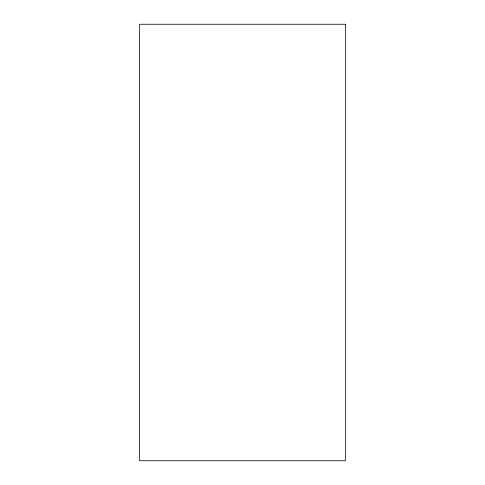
<?xml version="1.0" encoding="UTF-8"?>
<svg xmlns="http://www.w3.org/2000/svg" width="485" height="485" viewBox="0 0 485 485"><rect width="100%" height="100%" fill="white"/><g stroke="black" fill="none" stroke-linecap="round" stroke-linejoin="round"><path stroke-width="0.73" d="M345.387 24.25L139.613 24.25L139.613 460.75L345.387 460.75L345.387 24.25"/></g></svg>
